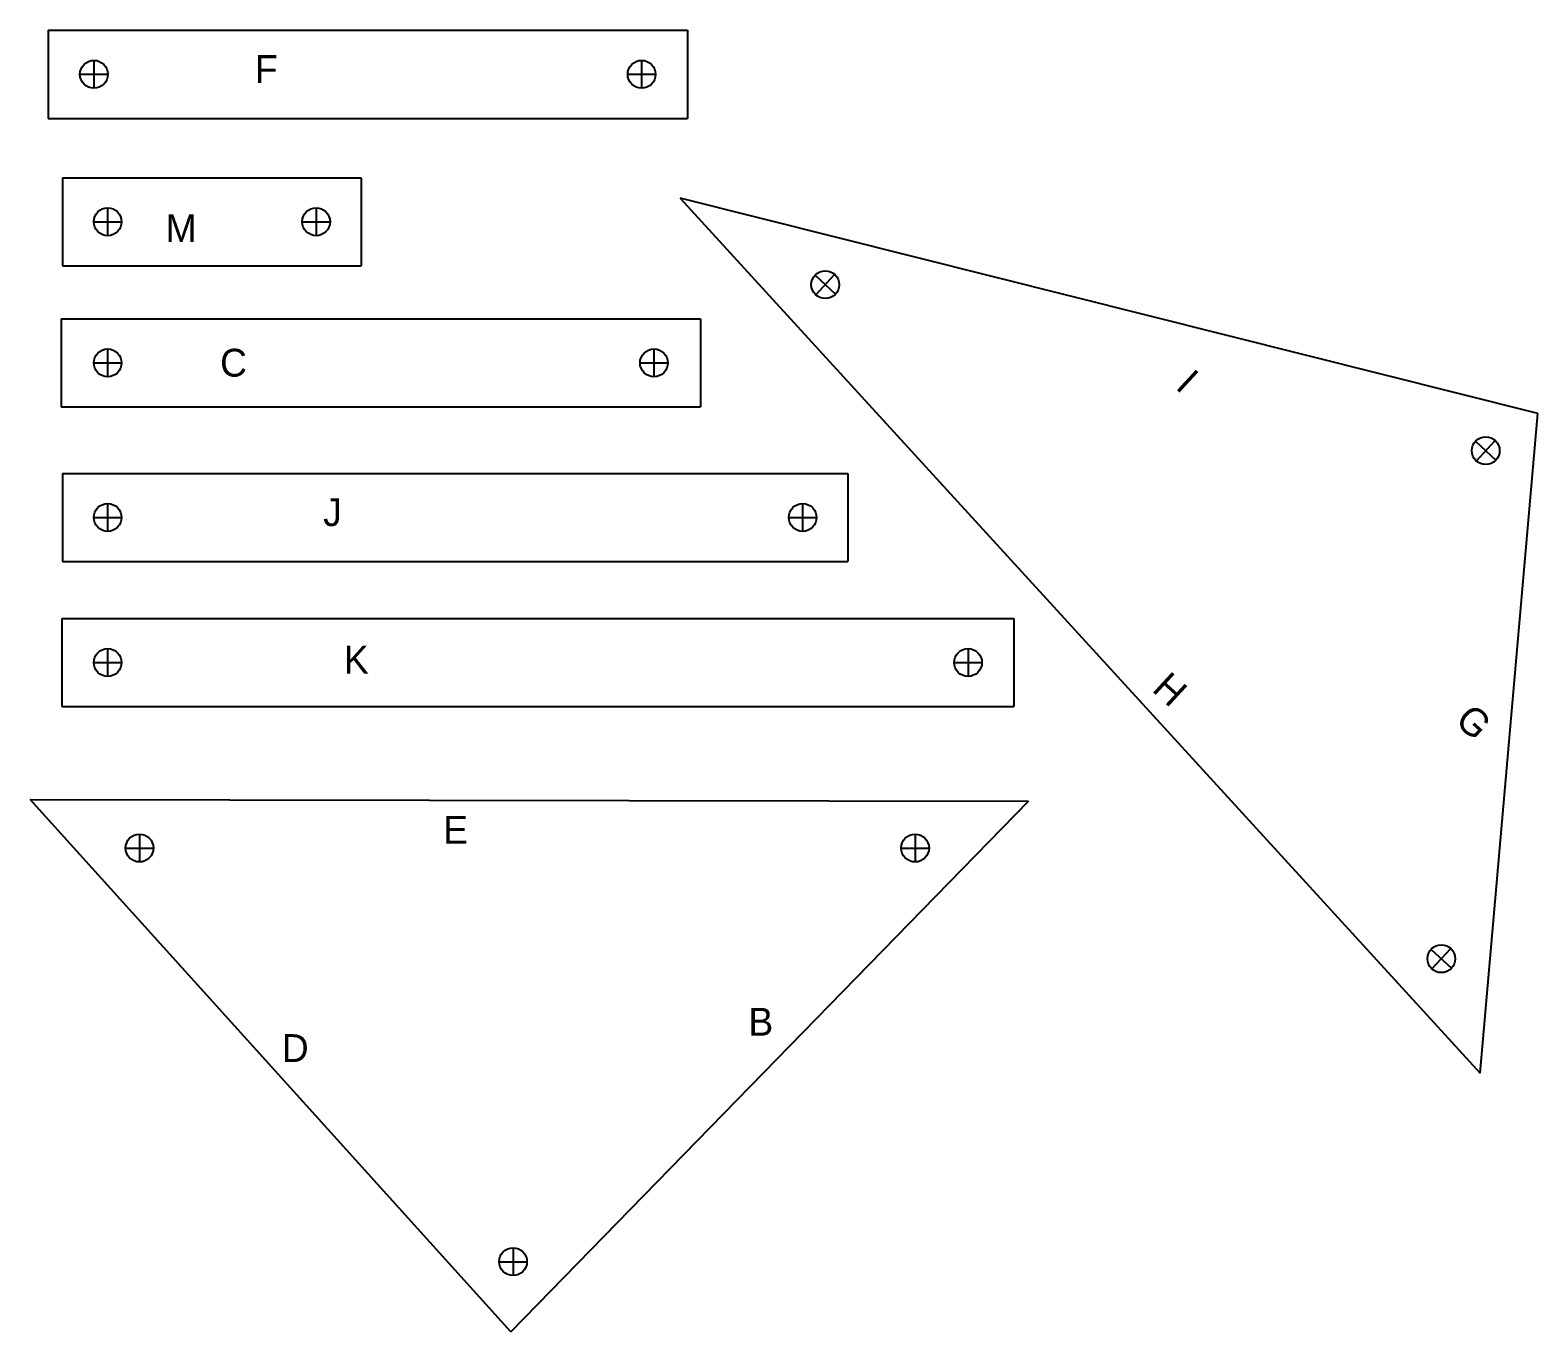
# Model space of a CAD drawing. Header units: millimetres. Extents: x -15418 to 43885, y -27590 to 23052.
# Drawn here: x 28835.1 to 29052, y 18374.2 to 18561.5 of the extents above; entities that cross this region are included whole.
import ezdxf

# ---------------------------------------------------------------- set-up
doc = ezdxf.new("R2010")
doc.units = ezdxf.units.MM
doc.header["$LTSCALE"] = 0.5
doc.layers.add('Layer1', color=1, linetype='Continuous')

msp = doc.modelspace()

# ---------------------------------------------------------------- linework, layer by layer
at = {"layer": 'Layer1', "transparency": 33554661}
for p, q in [((28837.6362, 18561.4868), (28929.6362, 18561.4868)), ((28837.6362, 18561.4868), (28837.6362, 18548.7868)), ((28929.6362, 18561.4868), (28929.6362, 18548.7868)), ((28844.2362, 18557.1368), (28844.2362, 18553.1368)), ((28923.0362, 18557.1368), (28923.0362, 18553.1368)), ((28842.2362, 18555.1368), (28846.2362, 18555.1368)), ((28921.0362, 18555.1368), (28925.0362, 18555.1368)), ((28837.6362, 18548.7868), (28929.6362, 18548.7868)), ((28839.7141, 18540.2582), (28882.7141, 18540.2582)), ((28839.7141, 18540.2582), (28839.7141, 18527.5582)), ((28882.7141, 18540.2582), (28882.7141, 18527.5582)), ((28928.5915, 18537.3156), (29043.6895, 18411.3702)), ((29051.9922, 18506.3138), (28928.5915, 18537.3156)), ((28846.2141, 18535.9082), (28846.2141, 18531.9082)), ((28876.2141, 18535.9082), (28876.2141, 18531.9082)), ((28844.2141, 18533.9082), (28848.2141, 18533.9082)), ((28874.2141, 18533.9082), (28878.2141, 18533.9082)), ((28839.7141, 18527.5582), (28882.7141, 18527.5582)), ((28947.9904, 18526.2094), (28950.9332, 18523.5002)), ((28948.1071, 18523.3834), (28950.8164, 18526.3262)), ((28839.5141, 18519.9591), (28931.5141, 18519.9591)), ((28839.5141, 18519.9591), (28839.5141, 18507.2591)), ((28931.5141, 18519.9591), (28931.5141, 18507.2591)), ((28846.2141, 18515.6091), (28846.2141, 18511.6091)), ((28924.8141, 18515.6091), (28924.8141, 18511.6091)), ((28844.2141, 18513.6091), (28848.2141, 18513.6091)), ((28922.8141, 18513.6091), (28926.8141, 18513.6091)), ((28839.5141, 18507.2591), (28931.5141, 18507.2591)), ((29043.6895, 18411.3702), (29051.9922, 18506.3138)), ((29043.0275, 18502.3335), (29045.9703, 18499.6242)), ((29043.1443, 18499.5074), (29045.8535, 18502.4502)), ((28839.7141, 18497.7095), (28952.7141, 18497.7095)), ((28839.7141, 18497.7095), (28839.7141, 18485.0095)), ((28952.7141, 18497.7095), (28952.7141, 18485.0095)), ((28846.2141, 18493.3595), (28846.2141, 18489.3595)), ((28946.2141, 18493.3595), (28946.2141, 18489.3595)), ((28844.2141, 18491.3595), (28848.2141, 18491.3595)), ((28944.2141, 18491.3595), (28948.2141, 18491.3595)), ((28839.7141, 18485.0095), (28952.7141, 18485.0095)), ((28839.6141, 18476.838), (28976.6141, 18476.838)), ((28839.6141, 18476.838), (28839.6141, 18464.138)), ((28976.6141, 18476.838), (28976.6141, 18464.138)), ((28846.2141, 18472.488), (28846.2141, 18468.488)), ((28970.0141, 18472.488), (28970.0141, 18468.488)), ((28844.2141, 18470.488), (28848.2141, 18470.488)), ((28968.0141, 18470.488), (28972.0141, 18470.488)), ((28839.6141, 18464.138), (28976.6141, 18464.138)), ((28835.0665, 18450.7567), (28978.6992, 18450.5351)), ((28904.2326, 18374.1689), (28835.0665, 18450.7567)), ((28978.6992, 18450.5351), (28904.2326, 18374.1689)), ((28850.7966, 18445.7829), (28850.7966, 18441.7829)), ((28962.3966, 18445.7829), (28962.3966, 18441.7829)), ((28848.7966, 18443.7829), (28852.7966, 18443.7829)), ((28960.3966, 18443.7829), (28964.3966, 18443.7829)), ((29036.6332, 18429.2125), (29039.576, 18426.5033)), ((29036.75, 18426.3865), (29039.4592, 18429.3293)), ((28904.5493, 18386.2624), (28904.5493, 18382.2624)), ((28902.5493, 18384.2624), (28906.5493, 18384.2624))]:
    msp.add_line(p, q, dxfattribs=at)
at = {"layer": 'Layer1', "color": 7, "linetype": 'Continuous', "lineweight": 18, "transparency": 33554661}
for p, q in [((28928.5915, 18537.3156), (29043.6895, 18411.3702)), ((29051.9922, 18506.3138), (28928.5915, 18537.3156)), ((29043.6895, 18411.3702), (29051.9922, 18506.3138)), ((28835.0665, 18450.7567), (28978.6992, 18450.5351)), ((28904.2326, 18374.1689), (28835.0665, 18450.7567)), ((28978.6992, 18450.5351), (28904.2326, 18374.1689))]:
    msp.add_line(p, q, dxfattribs=at)
at = {"layer": 'Layer1', "transparency": 33554661}
for centre in [(28844.2362, 18555.1368), (28923.0362, 18555.1368), (28846.2141, 18533.9082), (28876.2141, 18533.9082), (28949.4618, 18524.8548), (28846.2141, 18513.6091), (28924.8141, 18513.6091), (29044.4989, 18500.9788), (28846.2141, 18491.3595), (28946.2141, 18491.3595), (28846.2141, 18470.488), (28970.0141, 18470.488), (28850.7966, 18443.7829), (28962.3966, 18443.7829), (29038.1046, 18427.8579), (28904.5493, 18384.2624)]:
    msp.add_circle(centre, 2, dxfattribs=at)

# ---------------------------------------------------------------- texts
for s, p in [('F', (28867.4113, 18553.8977)), ('M', (28854.5662, 18530.983)), ('C', (28862.3972, 18511.6319)), ('J', (28877.2312, 18490.1219)), ('K', (28880.2031, 18468.9045)), ('E', (28894.4869, 18444.4203)), ('B', (28938.4116, 18416.7956)), ('D', (28871.2813, 18413.0103))]:
    msp.add_text(s, height=4, dxfattribs=at).set_placement(p)
for s, p in [('I', (28999.7001, 18510.0022)), ('H', (28996.3179, 18466.4671)), ('G', (29039.9101, 18461.8768))]:
    msp.add_text(s, height=4, rotation=317.366345, dxfattribs=at).set_placement(p)

doc.saveas('drawing.dxf')
